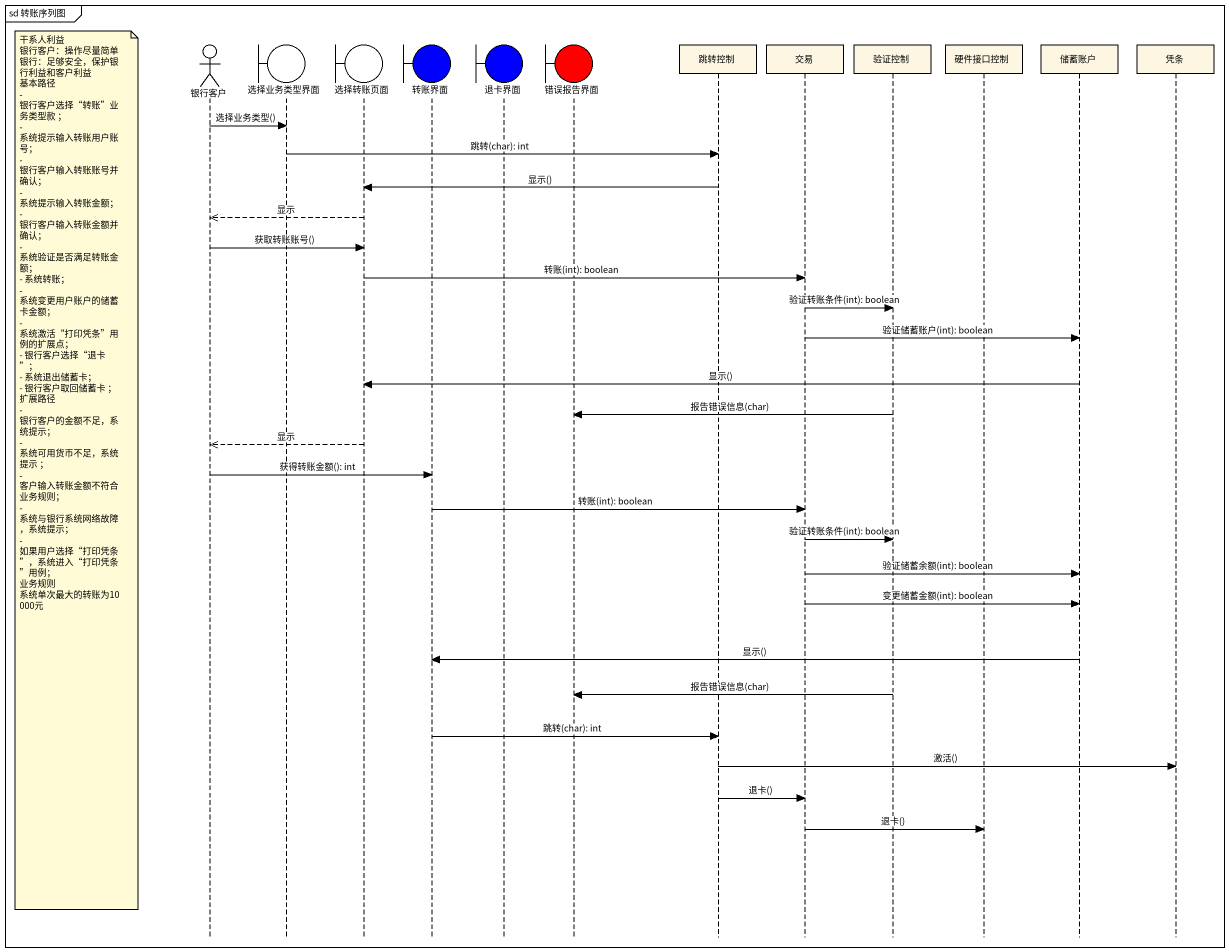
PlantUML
@startuml
mainframe sd 转账序列图
hide footbox
actor 银行客户
boundary 选择业务类型界面
boundary 选择转账页面
boundary 转账界面 #0000FF
boundary 退卡界面 #0000FF
boundary 错误报告界面 #FF0000
participant 跳转控制
participant 交易
participant 验证控制
participant 硬件接口控制
participant 储蓄账户
participant 凭条

银行客户 -> 选择业务类型界面 : 选择业务类型()
选择业务类型界面 -> 跳转控制 : 跳转(char): int
跳转控制 -> 选择转账页面 : 显示()
选择转账页面 -->> 银行客户 : 显示
银行客户 -> 选择转账页面 : 获取转账账号()
选择转账页面 -> 交易 : 转账(int): boolean
交易 -> 验证控制 : 验证转账条件(int): boolean
交易 -> 储蓄账户 : 验证储蓄账户(int): boolean
储蓄账户 -> 选择转账页面 : 显示()
验证控制 -> 错误报告界面 : 报告错误信息(char)
选择转账页面 -->> 银行客户 : 显示
note left of 银行客户
  干系人利益
  银行客户：操作尽量简单
  银行：足够安全，保护银行利益和客户利益
  基本路径
  - 银行客户选择“转账”业务类型款 ；
  - 系统提示输入转账用户账号；
  - 银行客户输入转账账号并确认；
  - 系统提示输入转账金额；
  - 银行客户输入转账金额并确认；
  - 系统验证是否满足转账金额；
  - 系统转账；
  - 系统变更用户账户的储蓄卡金额；
  - 系统激活“打印凭条”用例的扩展点；
  - 银行客户选择“退卡 ”；
  - 系统退出储蓄卡；
  - 银行客户取回储蓄卡 ；
  扩展路径
  - 银行客户的金额不足，系统提示；
  - 系统可用货币不足，系统提示 ；
  - 客户输入转账金额不符合业务规则；
  - 系统与银行系统网络故障，系统提示；
  - 如果用户选择“打印凭条”，系统进入“打印凭条”用例；
  业务规则
  系统单次最大的转账为10000元
end note
银行客户 -> 转账界面 : 获得转账金额(): int
转账界面 -> 交易 : 转账(int): boolean
交易 -> 验证控制 : 验证转账条件(int): boolean
交易 -> 储蓄账户 : 验证储蓄余额(int): boolean
交易 -> 储蓄账户 : 变更储蓄金额(int): boolean
储蓄账户 -> 转账界面 : 显示()
验证控制 -> 错误报告界面 : 报告错误信息(char)
转账界面 -> 跳转控制 : 跳转(char): int
跳转控制 -> 凭条 : 激活()
跳转控制 -> 交易 : 退卡()
交易 -> 硬件接口控制 : 退卡()
@enduml
